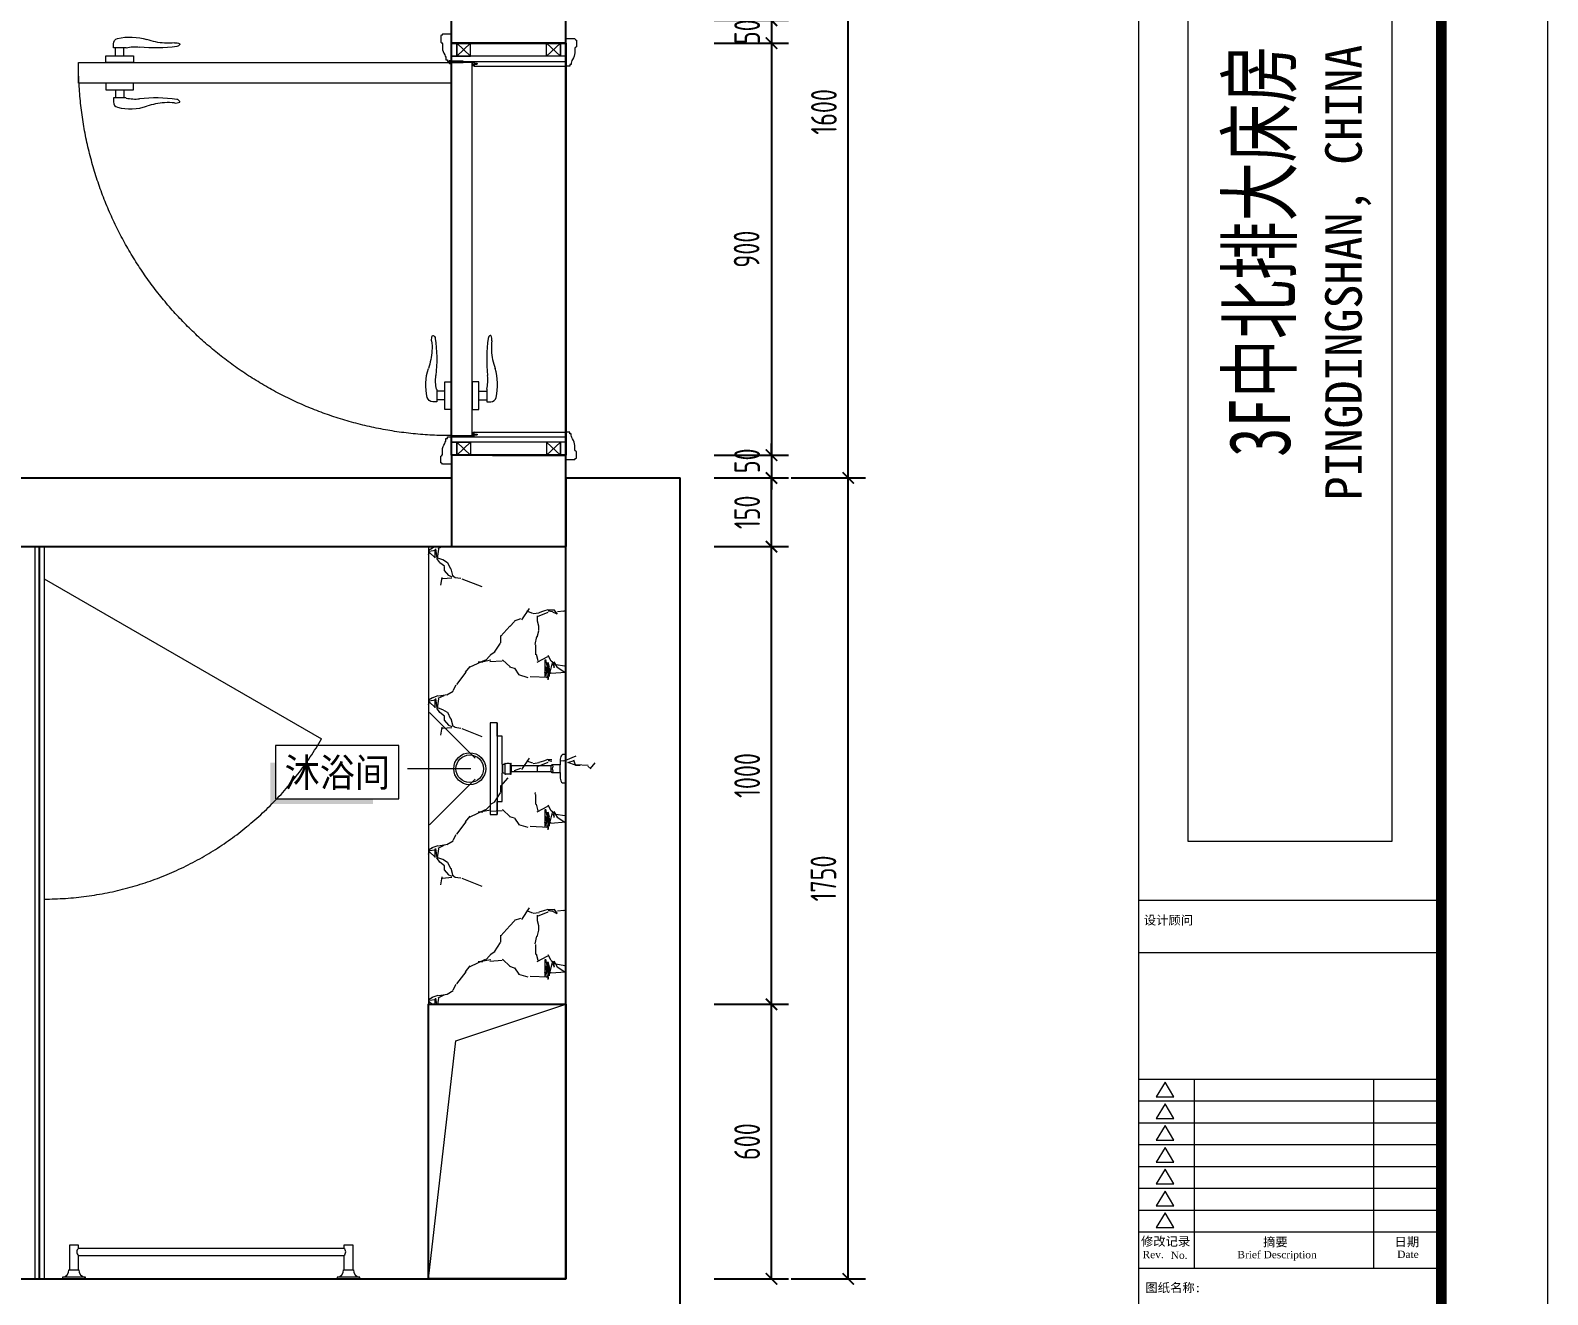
# Model space of a CAD drawing. Header units: millimetres. Extents: x 84706 to 155398, y -6776 to 36429.
# Drawn here: x 91147 to 94463, y 3732 to 6495 of the extents above; entities that cross this region are included whole.
import ezdxf
from ezdxf.enums import TextEntityAlignment as Align

# ---------------------------------------------------------------- set-up
doc = ezdxf.new("R2010")
doc.units = ezdxf.units.MM
for name, pattern in [('ACAD_ISO03W100', [30, 12, -18]), ('DASH', [8.89, 6.35, -2.54]), ('DOTE', [61.468, 50.8, -5.08, 0.508, -5.08]), ('HIDDEN', [9.525, 6.35, -3.175])]:
    doc.linetypes.add(name, pattern=pattern)
doc.layers.get('Defpoints').update_dxf_attribs({"color": 250})
for name, color, linetype, lineweight in [('Drawing【图框、表格】', 150, 'Continuous', 0), ('FC-Doorsill【门槛线】', 8, 'Continuous', 0), ('FC-Hatch【平面填充】', 250, 'Continuous', 0), ('FF-Door【门】', 51, 'Continuous', 0), ('FF-FIXT【洁具】', 31, 'Continuous', 0), ('FF-MT【门套】', 20, 'Continuous', 0), ('FF-Text【平面文字】', 2, 'Continuous', 0), ('Fine【细线】', 250, 'Continuous', 0), ('RC-dimensions', 44, 'Continuous', 0)]:
    doc.layers.add(name, color=color, linetype=linetype, lineweight=lineweight)
doc.layers.add('WALL_NEW【新建墙体】', color=4, linetype='Continuous')
doc.layers.add('WALL【墙体】', color=7, linetype='Continuous')
doc.styles.add('zz', font='times.ttf')
doc.styles.add('宋体', font='', dxfattribs={"width": 0.8})
doc.styles.add('尺寸标注', font='ARCHS.SHX', dxfattribs={"width": 0.8})
doc.styles.add('文字', font='')
doc.styles.add('黑体', font='simhei.ttf', dxfattribs={"width": 0.7})
doc.styles.get('宋体').set_extended_font_data('SimSun')
doc.styles.get('文字').set_extended_font_data('SimSun')
doc.dimstyles.new('海龙1：25', dxfattribs={"dimscale": 25, "dimtxt": 2.25, "dimasz": 1, "dimexe": 1.5, "dimexo": 1, "dimgap": 1, "dimtad": 1, "dimdec": 0, "dimrnd": 5, "dimdsep": 46, "dimtxsty": '尺寸标注', "dimblk": 'ARCHTICK', "dimblk1": 'ARCHTICK', "dimblk2": 'ARCHTICK', "dimcen": 1, "dimclrd": 44, "dimclre": 44, "dimclrt": 2, "dimadec": 0, "dimazin": 0, "dimtfac": 1, "dimtdec": 0, "dimtix": 1, "dimtmove": 2, "dimatfit": 3, "dimldrblk": 'hl_arrow2', "dimfxl": 0, "dimarcsym": 0})

# ---------------------------------------------------------------- blocks, each defined once
blk = doc.blocks.new('_ArchTick')
at = {"color": 2, "linetype": 'ByBlock', "const_width": 0.15}
blk.add_lwpolyline([(-0.5, -0.5), (0.5, 0.5)], dxfattribs=at)
blk = doc.blocks.new('*D113')
at = {"layer": 'Defpoints', "color": 0, "transparency": 16777216}
for p in [(92466.9, 4366.7), (92766.9, 4366.7), (92466.9, 3766.7)]:
    blk.add_point(p, dxfattribs=at)
at = {"layer": 'RC-dimensions', "color": 44, "lineweight": -2, "transparency": 16777216}
for p, q in [((92641.9, 4366.7), (92804.4, 4366.7)), ((92766.9, 3766.7), (92766.9, 4366.7)), ((92641.9, 3766.7), (92804.4, 3766.7))]:
    blk.add_line(p, q, dxfattribs=at)
at = {"layer": 'RC-dimensions', "color": 44, "lineweight": -2, "transparency": 16777216, "xscale": 25, "yscale": 25, "zscale": 25}
for p, rotation in [((92766.9, 4366.7), 90), ((92766.9, 3766.7), 270)]:
    blk.add_blockref('_ArchTick', p, dxfattribs=dict(at, rotation=rotation))
at = {"layer": 'RC-dimensions', "color": 2, "transparency": 16777216, "insert": (92713.7, 4066.7), "char_height": 56.25, "attachment_point": 5, "rotation": 90, "style": '尺寸标注'}
blk.add_mtext('600', dxfattribs=at)
blk = doc.blocks.new('hl_arrow2')
at = {"color": 2}
blk.add_line((-0.22, 0), (-1, 0), dxfattribs=at)
blk.add_lwpolyline([(-0.22, 0), (-0.86, -0.69), (-0.65, -0.86), (0, 0), (-0.65, 0.86), (-0.86, 0.69)], close=True, dxfattribs=at)
for points in [[(-0.86, 0.69), (-0.65, 0.86), (-0.22, 0), (0, 0)], [(-0.86, -0.69), (-0.65, -0.86), (-0.22, 0), (0, 0)]]:
    blk.add_solid(points, dxfattribs=at)
blk = doc.blocks.new('*D114')
at = {"layer": 'Defpoints', "color": 0, "transparency": 16777216}
for p in [(92634.6, 5516.7), (92934.6, 5516.7), (92634.6, 3766.7)]:
    blk.add_point(p, dxfattribs=at)
at = {"layer": 'RC-dimensions', "color": 44, "lineweight": -2, "transparency": 16777216}
for p, q in [((92809.6, 5516.7), (92972.1, 5516.7)), ((92934.6, 3766.7), (92934.6, 5516.7)), ((92809.6, 3766.7), (92972.1, 3766.7))]:
    blk.add_line(p, q, dxfattribs=at)
at = {"layer": 'RC-dimensions', "color": 44, "lineweight": -2, "transparency": 16777216, "xscale": 25, "yscale": 25, "zscale": 25}
for p, rotation in [((92934.6, 5516.7), 90), ((92934.6, 3766.7), 270)]:
    blk.add_blockref('_ArchTick', p, dxfattribs=dict(at, rotation=rotation))
at = {"layer": 'RC-dimensions', "color": 2, "transparency": 16777216, "insert": (92880.3, 4641.7), "char_height": 56.25, "attachment_point": 5, "rotation": 90, "style": '尺寸标注'}
blk.add_mtext('1750', dxfattribs=at)
blk = doc.blocks.new('花洒平面')
at = {"color": 8}
for p, q in [((0, 207.8), (0, 345.7)), ((-23.2, 198.2), (-122.7, 297.6)), ((23.2, 198.2), (122.7, 297.6)), ((100, 150), (-100, 150)), ((10, 139.4), (-10, 139.4)), ((9.5, 133.4), (-9.5, 133.4)), ((7.6, 138.4), (-7.5, 138.4)), ((11, 121.4), (-11, 121.4)), ((6, 119.4), (-6, 119.4)), ((-8.5, 12), (8.5, 12)), ((-6.5, 32), (6.5, 32))]:
    blk.add_line(p, q, dxfattribs=at)
blk.add_lwpolyline([(11, 131.4, 0.992115), (11, 133.4), (9.5, 133.4, 0.130917), (7.6, 138.4), (9.5, 138.4, 0.413995), (10, 139.4), (71.3, 139.4), (71.3, 150), (100, 150), (100, 165), (-100, 165), (-100, 150), (-71.3, 150), (-71.3, 139.4), (-10, 139.4, 0.413995), (-9.5, 138.4), (-7.5, 138.4, 0.130917), (-9.5, 133.4), (-11, 133.4, 0.992115), (-11, 131.4, 0.003958), (-11, 131.4, 0.080962), (-11, 121.4, 1), (-11, 119.4), (-6, 119.4), (-6, 32), (-6.5, 32, 0.414214), (-8.5, 30), (-8.5, 12), (-21, 12, 0.261972), (-31, 7), (-31, 0), (31, 0), (31, 7, 0.261972), (21, 12), (8.5, 12), (8.5, 30, 0.414214), (6.5, 32), (6, 32), (6, 119.4), (11, 119.4, 1), (11, 121.4, 0.080962), (11, 131.4)], format="xyb")
blk.add_lwpolyline([(8.5, 30, -0.375464), (2.6, 29, 0.238002), (-2.6, 29, -0.375464), (-8.5, 30)], format="xyb", dxfattribs=at)
for radius in [35, 30]:
    blk.add_circle((0, 210), radius, dxfattribs=at)
blk = doc.blocks.new('DOORBLK101')
blk.add_line((-0.5, 0), (0, 0.866))
at = {"color": 8, "linetype": 'HIDDEN', "ltscale": 10}
blk.add_arc((-0.5, 0), 1, 0, 60, dxfattribs=at)
blk = doc.blocks.new('*D119')
at = {"layer": 'Defpoints', "color": 0, "transparency": 16777216}
for p in [(92466.9, 5516.7), (92766.9, 5516.7), (92466.9, 5366.7)]:
    blk.add_point(p, dxfattribs=at)
at = {"layer": 'RC-dimensions', "color": 44, "lineweight": -2, "transparency": 16777216}
for p, q in [((92641.9, 5516.7), (92804.4, 5516.7)), ((92766.9, 5366.7), (92766.9, 5516.7)), ((92641.9, 5366.7), (92804.4, 5366.7))]:
    blk.add_line(p, q, dxfattribs=at)
at = {"layer": 'RC-dimensions', "color": 44, "lineweight": -2, "transparency": 16777216, "xscale": 25, "yscale": 25, "zscale": 25}
for p, rotation in [((92766.9, 5516.7), 90), ((92766.9, 5366.7), 270)]:
    blk.add_blockref('_ArchTick', p, dxfattribs=dict(at, rotation=rotation))
at = {"layer": 'RC-dimensions', "color": 2, "transparency": 16777216, "insert": (92713.7, 5441.7), "char_height": 56.25, "attachment_point": 5, "rotation": 90, "style": '尺寸标注'}
blk.add_mtext('150', dxfattribs=at)
blk = doc.blocks.new('*D120')
at = {"layer": 'Defpoints', "color": 0, "transparency": 16777216}
for p in [(92466.9, 5366.7), (92766.9, 5366.7), (92466.9, 4366.7)]:
    blk.add_point(p, dxfattribs=at)
at = {"layer": 'RC-dimensions', "color": 44, "lineweight": -2, "transparency": 16777216}
for p, q in [((92641.9, 5366.7), (92804.4, 5366.7)), ((92766.9, 4366.7), (92766.9, 5366.7)), ((92641.9, 4366.7), (92804.4, 4366.7))]:
    blk.add_line(p, q, dxfattribs=at)
at = {"layer": 'RC-dimensions', "color": 44, "lineweight": -2, "transparency": 16777216, "xscale": 25, "yscale": 25, "zscale": 25}
for p, rotation in [((92766.9, 5366.7), 90), ((92766.9, 4366.7), 270)]:
    blk.add_blockref('_ArchTick', p, dxfattribs=dict(at, rotation=rotation))
at = {"layer": 'RC-dimensions', "color": 2, "transparency": 16777216, "insert": (92713.7, 4866.7), "char_height": 56.25, "attachment_point": 5, "rotation": 90, "style": '尺寸标注'}
blk.add_mtext('1000', dxfattribs=at)
blk = doc.blocks.new('*U19')
at = {"color": 150}
blk.add_lwpolyline([(-5.38, -2.34), (5.38, -2.34), (5.38, 2.33), (-5.38, 2.33), (-5.38, -2.34)], dxfattribs=at)
at = {"color": 150, "ltscale": 4}
for points in [[(-5.38, 0.83), (-5.83, 0.83), (-5.38, -2.34), (-5.83, -2.79)], [(3.13, -2.34), (3.13, -2.79), (-5.38, -2.34), (-5.83, -2.79)]]:
    blk.add_solid(points, dxfattribs=at)
at = {"color": 2, "ltscale": 4, "style": '文字', "width": 0.9, "flags": 8}
blk.add_attdef('功能区文字', text='', height=2.5, dxfattribs=at).set_placement((0.01, -0.03), align=Align.MIDDLE_CENTER)
blk = doc.blocks.new('*D122')
at = {"layer": 'Defpoints', "color": 0, "transparency": 16777216}
for p in [(92466.9, 6466.7), (92466.9, 5566.7), (92766.9, 5566.7)]:
    blk.add_point(p, dxfattribs=at)
at = {"layer": 'RC-dimensions', "color": 44, "lineweight": -2, "transparency": 16777216}
for p, q in [((92641.9, 6466.7), (92804.4, 6466.7)), ((92766.9, 6466.7), (92766.9, 5566.7)), ((92641.9, 5566.7), (92804.4, 5566.7))]:
    blk.add_line(p, q, dxfattribs=at)
at = {"layer": 'RC-dimensions', "color": 44, "lineweight": -2, "transparency": 16777216, "xscale": 25, "yscale": 25, "zscale": 25}
for p, rotation in [((92766.9, 6466.7), 90), ((92766.9, 5566.7), 270)]:
    blk.add_blockref('_ArchTick', p, dxfattribs=dict(at, rotation=rotation))
at = {"layer": 'RC-dimensions', "color": 2, "transparency": 16777216, "insert": (92712.6, 6016.7), "char_height": 56.25, "attachment_point": 5, "rotation": 90, "style": '尺寸标注'}
blk.add_mtext('900', dxfattribs=at)
blk = doc.blocks.new('*D123')
at = {"layer": 'Defpoints', "color": 0, "transparency": 16777216}
for p in [(92466.9, 5566.7), (92466.9, 5516.7), (92766.9, 5516.7)]:
    blk.add_point(p, dxfattribs=at)
at = {"layer": 'RC-dimensions', "color": 44, "lineweight": -2, "transparency": 16777216}
for p, q in [((92766.9, 5566.7), (92766.9, 5591.7)), ((92641.9, 5566.7), (92804.4, 5566.7)), ((92766.9, 5566.7), (92766.9, 5516.7)), ((92641.9, 5516.7), (92804.4, 5516.7)), ((92766.9, 5516.7), (92766.9, 5491.7))]:
    blk.add_line(p, q, dxfattribs=at)
at = {"layer": 'RC-dimensions', "color": 44, "lineweight": -2, "transparency": 16777216, "xscale": 25, "yscale": 25, "zscale": 25}
for p, rotation in [((92766.9, 5566.7), 270), ((92766.9, 5516.7), 90)]:
    blk.add_blockref('_ArchTick', p, dxfattribs=dict(at, rotation=rotation))
at = {"layer": 'RC-dimensions', "color": 2, "transparency": 16777216, "insert": (92713.7, 5554.2), "char_height": 56.25, "attachment_point": 5, "rotation": 90, "style": '尺寸标注'}
blk.add_mtext('50', dxfattribs=at)
blk = doc.blocks.new('*D124')
at = {"layer": 'Defpoints', "color": 0, "transparency": 16777216}
for p in [(92466.9, 6516.7), (92466.9, 6466.7), (92766.9, 6466.7)]:
    blk.add_point(p, dxfattribs=at)
at = {"layer": 'RC-dimensions', "color": 44, "lineweight": -2, "transparency": 16777216}
for p, q in [((92766.9, 6516.7), (92766.9, 6541.7)), ((92641.9, 6516.7), (92804.4, 6516.7)), ((92766.9, 6516.7), (92766.9, 6466.7)), ((92641.9, 6466.7), (92804.4, 6466.7)), ((92766.9, 6466.7), (92766.9, 6441.7))]:
    blk.add_line(p, q, dxfattribs=at)
at = {"layer": 'RC-dimensions', "color": 44, "lineweight": -2, "transparency": 16777216, "xscale": 25, "yscale": 25, "zscale": 25}
for p, rotation in [((92766.9, 6516.7), 270), ((92766.9, 6466.7), 90)]:
    blk.add_blockref('_ArchTick', p, dxfattribs=dict(at, rotation=rotation))
at = {"layer": 'RC-dimensions', "color": 2, "transparency": 16777216, "insert": (92713.7, 6491.7), "char_height": 56.25, "attachment_point": 5, "rotation": 90, "style": '尺寸标注'}
blk.add_mtext('50', dxfattribs=at)
blk = doc.blocks.new('海龙工具_毛巾架平面')
at = {"linetype": 'ByBlock', "lineweight": 0}
for p, q in [((-323.6, 0.4), (-323.6, 4.4)), ((-275.6, 0.4), (-275.6, 4.4)), ((276.4, 0.4), (276.4, 4.4)), ((324.4, 0.4), (324.4, 4.4))]:
    blk.add_line(p, q, dxfattribs=at)
for points in [[(-289.6, 66.9), (-289.6, 74.4), (-309.6, 74.4), (-309.6, 20.4)], [(290.4, 66.9), (-289.6, 66.9)], [(310.4, 20.2), (310.4, 74.4), (290.4, 74.4), (290.4, 66.9)], [(-289.6, 20.2), (-289.6, 51.9)], [(-289.6, 51.9), (290.4, 51.9)], [(290.4, 51.9), (290.4, 20.4)]]:
    blk.add_lwpolyline(points)
for points in [[(-324.6, 4.4, 0.406293), (-310.6, 20.4), (-288.6, 20.4, 0.411692), (-274.6, 4.4)], [(275.4, 4.4, 0.406293), (289.4, 20.4), (311.4, 20.4, 0.411692), (325.4, 4.4)]]:
    blk.add_lwpolyline(points, format="xyb", dxfattribs=at)
for points in [[(-274.6, 0.4), (-274.6, 4.4), (-324.6, 4.4), (-324.6, 0.4)], [(325.4, 0.4), (325.4, 4.4), (275.4, 4.4), (275.4, 0.4)]]:
    blk.add_lwpolyline(points, close=True, dxfattribs=at)
at = {"color": 250}
for centre, start, end in [((-284.3, 59.4), 125.0015, 234.9985), ((285.2, 59.4), 305.0015, 54.9985)]:
    blk.add_arc(centre, 9.16, start, end, dxfattribs=at)
blk = doc.blocks.new('卫_毛巾架')
blk.add_blockref('海龙工具_毛巾架平面', (0, -0.4))
blk = doc.blocks.new('*D127')
at = {"layer": 'Defpoints', "color": 0, "transparency": 16777216}
for p in [(92634.6, 7116.7), (92934.6, 7116.7), (92634.6, 5516.7)]:
    blk.add_point(p, dxfattribs=at)
at = {"layer": 'RC-dimensions', "color": 44, "lineweight": -2, "transparency": 16777216}
for p, q in [((92809.6, 7116.7), (92972.1, 7116.7)), ((92934.6, 5516.7), (92934.6, 7116.7)), ((92809.6, 5516.7), (92972.1, 5516.7))]:
    blk.add_line(p, q, dxfattribs=at)
at = {"layer": 'RC-dimensions', "color": 44, "lineweight": -2, "transparency": 16777216, "xscale": 25, "yscale": 25, "zscale": 25}
for p, rotation in [((92934.6, 7116.7), 90), ((92934.6, 5516.7), 270)]:
    blk.add_blockref('_ArchTick', p, dxfattribs=dict(at, rotation=rotation))
at = {"layer": 'RC-dimensions', "color": 2, "transparency": 16777216, "insert": (92881.5, 6316.7), "char_height": 56.25, "attachment_point": 5, "rotation": 90, "style": '尺寸标注'}
blk.add_mtext('1600', dxfattribs=at)
blk = doc.blocks.new('门套线03')
at = {"ltscale": 100}
blk.add_lwpolyline([(60, 0), (60, 19.7, -0.339185), (56.6, 23.1), (42, 23.1, -0.360475), (38.5, 19.7), (29.2, 19.7, 0.137802), (14.5, 14.7, -0.16589), (3.4, 11.9), (3.4, 8.7), (0, 8.7), (0, 0)], format="xyb", close=True, dxfattribs=at)
blk = doc.blocks.new('HL_Door_Hinge')
at = {"color": 0, "linetype": 'DOTE', "ltscale": 0.04}
for p, q in [((-4, 3), (4, 3)), ((0, -1), (0, 7))]:
    blk.add_line(p, q, dxfattribs=at)
at = {"color": 0, "linetype": 'DASH', "ltscale": 5}
for p, q in [((-2, -26), (-2, 0.8)), ((-0.5, -26), (-0.5, 0)), ((0.5, -26), (0.5, 0)), ((2, -26), (2, 0.8)), ((-0.5, -26), (-2, -26)), ((0.5, -26), (2, -26))]:
    blk.add_line(p, q, dxfattribs=at)
for radius in [3, 2]:
    blk.add_circle((0, 3), radius, dxfattribs=at)
blk = doc.blocks.new('HL_Door_Seal')
at = {"color": 0}
for p, q in [((5, 0), (-5, 0)), ((-1, 6), (-0.5, 6.5)), ((-1, 6), (-0.5, 6)), ((-1, 5.5), (-0.5, 6)), ((-1, 5.5), (-0.5, 5.5)), ((-1, 5), (-0.5, 5.5)), ((-1, 4.5), (-0.5, 5)), ((-1, 5), (-0.5, 5)), ((-1, 4.5), (-0.5, 4.5)), ((-1, 4), (-0.5, 4.5)), ((-1, 4), (-0.5, 4)), ((-1, 3.5), (-0.5, 4)), ((-1, 3.5), (-0.5, 3.5)), ((-1, 3), (-0.5, 3.5)), ((-1, 3), (-0.5, 3)), ((-1, 2.5), (-0.5, 3)), ((-1, 2.5), (-0.5, 2.5)), ((-1, 2), (-0.5, 2.5)), ((-1, 2), (-0.5, 2)), ((-1, 1.5), (-0.5, 2)), ((-1, 1.5), (-0.5, 1.5)), ((-1, 1), (-0.5, 1.5)), ((-1, 1), (-0.5, 1)), ((-1, 0.5), (-0.5, 1)), ((-1, 0.5), (-0.5, 0.5)), ((-1, 0), (-0.5, 0.5)), ((-0.5, 6.5), (0.5, 6.5)), ((1, 6), (0.5, 6.5)), ((1, 6), (0.5, 6)), ((1, 5.5), (0.5, 6)), ((1, 5.5), (0.5, 5.5)), ((1, 5), (0.5, 5.5)), ((1, 5), (0.5, 5)), ((1, 4.5), (0.5, 5)), ((1, 4.5), (0.5, 4.5)), ((1, 4), (0.5, 4.5)), ((1, 4), (0.5, 4)), ((1, 3.5), (0.5, 4)), ((1, 3.5), (0.5, 3.5)), ((1, 3), (0.5, 3.5)), ((1, 3), (0.5, 3)), ((1, 2.5), (0.5, 3)), ((1, 2.5), (0.5, 2.5)), ((1, 2), (0.5, 2.5)), ((1, 2), (0.5, 2)), ((1, 1.5), (0.5, 2)), ((1, 1.5), (0.5, 1.5)), ((1, 1), (0.5, 1.5)), ((1, 1), (0.5, 1)), ((1, 0.5), (0.5, 1)), ((1, 0.5), (0.5, 0.5)), ((1, 0), (0.5, 0.5))]:
    blk.add_line(p, q, dxfattribs=at)
blk.add_lwpolyline([(-3.9, -1, 0.774597), (3.9, -1)], format="xyb", close=True, dxfattribs=at)
blk.add_arc((0, 0), 5, 180, 0.0005, dxfattribs=at)
blk = doc.blocks.new('门把手02')
at = {"color": 250}
for p, q in [((-13.5, 32.2), (-13.5, 40.9)), ((-30.4, 14.6), (-15.2, 14.6)), ((-30.4, 0), (-30.4, 14.6)), ((30.4, 0), (-30.4, 0)), ((-15.2, 14.6), (19.6, 14.6)), ((-15.2, 14.6), (19.6, 14.6)), ((12.9, 32.2), (-13.5, 32.2)), ((-9.4, 14.6), (-9.4, 32.2)), ((9.4, 14.6), (9.4, 32.2)), ((19.6, 14.6), (30.4, 14.6)), ((30.4, 14.6), (30.4, 0))]:
    blk.add_line(p, q, dxfattribs=at)
at = {"color": 250, "extrusion": (0, 0, -1)}
for centre, major_axis, start_param, end_param in [((-1.3, 40.9), (-8.59, 8.59), 5.497787, 6.813202), ((23.4, -64.1), (-0.1, 120), -0.233047, 0.306451), ((33.8, -51.4), (0, 86), -0.231441, 0.114669), ((79.3, 368.4), (-0.1, 336.3), 3.005111, 3.247916), ((107.8, 189.2), (1.8, 147), 3.194781, 3.464277), ((105.2, 172), (-91.7, 91.7), 3.813778, 3.981187), ((122.5, 24), (-13.7, 13.7), 0.647464, 1.248663), ((124, 43.6), (5.92, 5.92), 1.238085, 2.228964), ((130.6, 40.4), (-0.729, 0.729), 1.325662, 2.819982), ((12.9, 37.2), (3.58, 3.58), 2.124304, 2.356194)]:
    blk.add_ellipse(centre, major_axis=major_axis, ratio=1, start_param=start_param, end_param=end_param, dxfattribs=at)
blk = doc.blocks.new('hld_1_820_250_门把手02_门套线03_45_0_0_3_40_0_1_1')
at = {"layer": 'FC-Doorsill【门槛线】'}
for p, q in [((-0.5, 0.1389), (0.5, 0.1389)), ((-0.5, -0.1389), (0.5, -0.1389))]:
    blk.add_line(p, q, dxfattribs=at)
at = {"layer": 'FF-Door【门】'}
blk.add_lwpolyline([(-0.4528, 0.1389), (-0.4028, 0.1389), (-0.4028, 1.0444), (-0.4528, 1.0444)], close=True, dxfattribs=at)
at = {"layer": 'FF-Door【门】', "color": 250, "linetype": 'ACAD_ISO03W100', "ltscale": 2.083333}
blk.add_lwpolyline([(-0.4528, 0.1389), (0.4528, 0.1389), (0.4528, 0.0889), (-0.4528, 0.0889)], close=True, dxfattribs=at)
at = {"layer": 'FF-Door【门】', "color": 8, "linetype": 'HIDDEN', "ltscale": 15}
blk.add_arc((-0.4528, 0.1389), 0.9056, 0, 90, dxfattribs=at)
at = {"layer": 'FF-MT【门套】', "color": 250}
for p, q in [((-0.4689, 0.1256), (-0.5, 0.0922)), ((-0.4689, 0.0922), (-0.5, 0.1256)), ((0.4689, 0.1256), (0.5, 0.0922)), ((0.4689, 0.0922), (0.5, 0.1256)), ((-0.5, -0.0922), (-0.4689, -0.1256)), ((-0.5, -0.1256), (-0.4689, -0.0922)), ((0.5, -0.0922), (0.4689, -0.1256)), ((0.5, -0.1256), (0.4689, -0.0922))]:
    blk.add_line(p, q, dxfattribs=at)
for points in [[(-0.5, 0.1389), (-0.4689, 0.1389), (-0.4689, 0.1256), (-0.5, 0.1256)], [(-0.4689, 0.1256), (-0.4689, 0.0922), (-0.5, 0.0922), (-0.5, 0.1256)], [(-0.4689, 0.1389), (-0.4556, 0.1389), (-0.4556, -0.1389), (-0.4689, -0.1389)], [(0.4689, 0.1389), (0.4556, 0.1389), (0.4556, -0.1389), (0.4689, -0.1389)], [(0.5, 0.1389), (0.4689, 0.1389), (0.4689, 0.1256), (0.5, 0.1256)], [(0.4689, 0.1256), (0.4689, 0.0922), (0.5, 0.0922), (0.5, 0.1256)], [(-0.5, -0.0922), (-0.5, -0.1256), (-0.4689, -0.1256), (-0.4689, -0.0922)], [(0.5, -0.0922), (0.5, -0.1256), (0.4689, -0.1256), (0.4689, -0.0922)], [(-0.5, -0.1389), (-0.4689, -0.1389), (-0.4689, -0.1256), (-0.5, -0.1256)], [(0.5, -0.1389), (0.4689, -0.1389), (0.4689, -0.1256), (0.5, -0.1256)]]:
    blk.add_lwpolyline(points, close=True, dxfattribs=at)
at = {"layer": 'FF-MT【门套】'}
for points in [[(-0.5, 0.1389), (-0.4556, 0.1389), (-0.4556, 0.0833), (-0.4444, 0.0833), (-0.4444, -0.1389), (-0.5, -0.1389)], [(0.5, 0.1389), (0.4556, 0.1389), (0.4556, 0.0833), (0.4444, 0.0833), (0.4444, -0.1389), (0.5, -0.1389)]]:
    blk.add_lwpolyline(points, close=True, dxfattribs=at)
at = {"layer": 'FF-Door【门】', "color": 250, "yscale": 0.001111111111111, "zscale": 0.001111111111111}
for name, p, xscale, rotation in [('门把手02', (-0.4528, 0.9444), -0.001111111111111, 90.00000000000593), ('门把手02', (-0.4028, 0.9444), 0.001111111111111, 270.0000000000178), ('HL_Door_Seal', (-0.45, 0.0833), 0.001111111111111, 180.0000000000119), ('HL_Door_Seal', (0.45, 0.0833), -0.001111111111111, 180)]:
    blk.add_blockref(name, p, dxfattribs=dict(at, xscale=xscale, rotation=rotation))
at = {"layer": 'FF-Door【门】', "color": 250, "zscale": 0.001111111111111}
for name, p, xscale, yscale in [('门把手02', (0.3556, 0.1389), -0.001111111111111, 0.001111111111111), ('HL_Door_Hinge', (-0.4542, 0.1389), 0.001111111111111, 0.001111111111111), ('门把手02', (0.3556, 0.0889), -0.001111111111111, -0.001111111111111)]:
    blk.add_blockref(name, p, dxfattribs=dict(at, xscale=xscale, yscale=yscale))
at = {"layer": 'FF-MT【门套】', "zscale": 0.001111111111111}
for p, xscale, yscale in [((-0.4556, 0.1389), -0.001111111111111, 0.001111111111111), ((0.4556, 0.1389), 0.001111111111111, 0.001111111111111), ((-0.4444, -0.1389), -0.001111111111111, -0.001111111111111), ((0.4444, -0.1389), 0.001111111111111, -0.001111111111111)]:
    blk.add_blockref('门套线03', p, dxfattribs=dict(at, xscale=xscale, yscale=yscale))
blk = doc.blocks.new('海龍_09052443')
for p, q in [((8576.7, -14350), (8576.7, -500)), ((10000, -500), (10000, -14350)), ((8810, -9002.6), (8810, -3491.7)), ((9766.7, -3491.7), (9766.7, -9002.6)), ((9766.7, -9002.6), (8810, -9002.6)), ((8576.7, -9278.7), (10000, -9278.7)), ((8576.7, -9525.5), (10000, -9525.5)), ((8576.7, -10120.5), (10000, -10120.5)), ((8837.6, -10120.5), (8837.6, -11009.9)), ((9681.1, -10120.5), (9681.1, -11009.9)), ((8700.7, -10133.8), (8659.4, -10202.8)), ((8659.4, -10202.8), (8742.1, -10202.8)), ((8742.1, -10202.8), (8700.7, -10133.8)), ((8576.7, -10223), (10000, -10223)), ((8700.7, -10236.3), (8659.4, -10305.4)), ((8742.1, -10305.4), (8700.7, -10236.3)), ((8576.7, -10325.6), (10000, -10325.6)), ((8659.4, -10305.4), (8742.1, -10305.4)), ((8700.7, -10338.9), (8659.4, -10408)), ((8742.1, -10408), (8700.7, -10338.9)), ((8659.4, -10408), (8742.1, -10408)), ((8576.7, -10428.2), (10000, -10428.2)), ((8700.7, -10441.5), (8659.4, -10510.6)), ((8742.1, -10510.6), (8700.7, -10441.5)), ((8576.7, -10530.8), (10000, -10530.8)), ((8659.4, -10510.6), (8742.1, -10510.6)), ((8700.7, -10544.1), (8659.4, -10613.2)), ((8742.1, -10613.2), (8700.7, -10544.1)), ((8659.4, -10613.2), (8742.1, -10613.2)), ((8576.7, -10633.3), (10000, -10633.3)), ((8700.7, -10646.6), (8659.4, -10715.7)), ((8742.1, -10715.7), (8700.7, -10646.6)), ((8576.7, -10735.8), (10000, -10735.8)), ((8659.4, -10715.7), (8742.1, -10715.7)), ((8700.7, -10749.1), (8659.4, -10818.2)), ((8742.1, -10818.2), (8700.7, -10749.1)), ((8576.7, -10838.3), (10000, -10838.3)), ((8659.4, -10818.2), (8742.1, -10818.2)), ((8576.7, -11009.9), (10000, -11009.9))]:
    blk.add_line(p, q)
blk.add_lwpolyline([(-10500, -14850), (10500, -14850), (10500, 0), (-10500, 0)], close=True)
at = {"const_width": 50}
blk.add_lwpolyline([(-9250, -14350), (10000, -14350), (10000, -500), (-9250, -500)], close=True, dxfattribs=at)
at = {"style": '黑体', "width": 0.964913}
blk.add_text('PINGDINGSHAN, CHINA', height=171.8, rotation=90, dxfattribs=at).set_placement((9625.6, -6327.7), align=Align.CENTER)
at = {"width": 1.036363}
for s, height, style, p in [('设计顾问', 41.03, '黑体', (8600.5, -9393.7)), ('修改记录', 41.03, '黑体', (8587.2, -10904)), ('摘要', 41.03, '黑体', (9161.3, -10906.9)), ('日期', 41.03, '黑体', (9779.9, -10906.2)), ('Rev.', 34.19, 'zz', (8594.9, -10962.3, -0.1)), ('No.', 34.19, 'zz', (8727.5, -10965.4, -0.1)), ('Brief Description', 34.194, 'zz', (9040.6, -10962.6, -0.1)), ('Date', 34.19, 'zz', (9792.4, -10961.1, -0.1)), ('图纸名称:', 41.03, '黑体', (8608.2, -11122))]:
    blk.add_text(s, height=height, dxfattribs=dict(at, style=style)).set_placement(p)
at = {"style": '黑体', "width": 0.704386, "flags": 8}
blk.add_attdef('项目名称', text='', height=288.4, rotation=90, dxfattribs=at).set_placement((9289.1, -6224.6), align=Align.CENTER)
at = {"color": 2, "style": '宋体', "width": 0.725454, "flags": 8}
blk.add_attdef('图名', text='', height=125.5, dxfattribs=at).set_placement((9276.8, -11489.7), align=Align.MIDDLE)
at = {"style": '黑体', "width": 1.036363, "flags": 8}
for tag, p in [('比例', (9423.1, -13033.5)), ('阶段', (9423.1, -13272.9)), ('日期', (9423.1, -13512.2)), ('1FF-1', (9423.1, -13991)), ('序号', (9423.1, -14230.3))]:
    blk.add_attdef(tag, text='', height=92.3, dxfattribs=at).set_placement(p, align=Align.MIDDLE)

msp = doc.modelspace()

# ---------------------------------------------------------------- hatches: boundary and pattern name
at = {"layer": 'FC-Hatch【平面填充】'}
h = msp.add_hatch(dxfattribs=at)
h.set_pattern_fill('AA大理石深SC800', color=256, scale=700, style=0, pattern_type=2)
h.set_pattern_definition([(177.769103, (2661974.88, -1697509.356), (-700.00002183, -2.69e-05), [40.03034, -8366.3405]), (28.1136392, (2661954.88, -1697471.958), (700.0000028, 327.23196765), [26.45461, -5529.00824]), (76.6298055, (2661954.88, -1697418.98), (-1.05e-05, 327.2319275), [14.41496, -3012.71901]), (106.992819, (2661958.21, -1697395.6), (6.7e-06, 327.2319222), [11.40566, -2383.78875]), (21.8355897, (2661954.88, -1697372.23), (699.99999517, 327.2319006), [25.13679, -5253.58526]), (17.3096175, (2661958.21, -1697366), (700.0000145, 327.231969), [10.47438, -2189.14444]), (162.690382, (2661934.88, -1697507.8), (-700.0000325, 327.231908), [20.94876, -2178.67006]), (125.490837, (2661914.88, -1697501.56), (-4.3e-05, 327.231901), [17.22434, -1188.48149]), (162.690382, (2661904.88, -1697487.54), (-700.0000325, 327.231908), [10.47438, -2189.14444]), (136.925518, (2661894.88, -1697484.42), (-2e-05, 327.23191), [22.8165, -935.47517]), (3.3442344, (2661851.546, -1697470.4), (700.000013, 4.667e-05), [26.71214, -5582.84048]), (10.5914065, (2661834.88, -1697473.516), (1400.000031, 327.2319727), [16.95554, -3543.70772]), (0, (2661824.88, -1697473.5), (700, 327.23194), [10, -689.99994]), (103.370194, (2661954.88, -1697471.96), (-5.48e-05, 327.2319113), [14.41489, -3012.71901]), (90, (2661951.55, -1697457.9), (700, -4e-14), [10.90773, -316.32419]), (90, (2661951.55, -1697447), (700, -4e-14), [10.90773, -316.32419]), (78.995121, (2661951.545, -1697436.12), (-2.72e-05, 327.2319559), [17.46185, -3649.52189]), (90, (2661954.9, -1697384.7), (700, -4e-14), [12.46598, -314.76592]), (6.6658365, (2661944.88, -1697367.555), (699.9999705, 1.27e-05), [13.42411, -2805.63262]), (160.679045, (2661944.88, -1697367.555), (-699.9999937, 327.231933), [14.12908, -2952.97835]), (47.485996, (2661661.546, -1697573.244), (700.0000005, 654.4639248), [14.79793, -3092.76646]), (6.1571803, (2661671.545, -1697562.336), (2800.00001973, 327.23192843), [43.58473, -9109.2134]), (31.9352432, (2661714.88, -1697557.66), (699.9999716, 327.2319319), [11.78345, -2462.74511]), (19.3209546, (2661724.88, -1697551.43), (699.999996, 327.2319281), [14.12908, -2952.97835]), (8.8568723, (2661738.21, -1697546.75), (699.9999635, 5.46e-05), [20.24134, -2105.10111]), (30.29957, (2661758.21, -1697543.64), (700.0000166, 327.2319738), [15.44284, -3227.55244]), (61.8626245, (2661771.55, -1697535.85), (-3.7e-05, 327.231936), [14.13664, -1470.21231]), (52.9473395, (2661778.212, -1697523.38), (700.00000455, 981.6958246), [33.192334, -6937.19747]), (51.263996, (2661798.21, -1697496.89), (699.999997, 981.6958529), [15.98128, -3340.08304]), (25.054876, (2661808.2, -1697484.42), (700, -3e-06), [36.79571, -735.91427]), (47.485996, (2661841.545, -1697468.84), (700.0000005, 654.4639248), [14.79793, -3092.76646]), (31.9352432, (2661851.55, -1697457.93), (699.9999716, 327.2319319), [11.78345, -2462.74511]), (56.6470201, (2661861.546, -1697451.7), (700.0000012, 981.6958188), [24.25143, -5068.55181]), (90, (2661874.9, -1697431.44), (700, -4e-14), [15.582476, -311.64945]), (47.485996, (2661874.88, -1697415.86), (700.0000005, 654.4639248), [29.59586, -3077.96853]), (47.485996, (2661894.88, -1697394.045), (700.0000005, 654.4639248), [14.79793, -3092.76646]), (19.3209546, (2661904.88, -1697383.14), (699.999996, 327.2319281), [14.12908, -2952.97835]), (56.2378233, (2661918.212, -1697378.463), (699.99996254, 981.69585345), [29.98968, -6267.84088]), (25.054876, (2661738.2, -1697553), (700, -3e-06), [14.71827, -757.99171]), (80.6556929, (2661734.88, -1697573.244), (2.62e-05, 327.2319152), [20.52967, -4290.69354]), (160.679045, (2661748.21, -1697577.92), (-699.9999937, 327.231933), [14.12908, -2952.97835]), (148.064756, (2661758.21, -1697584.15), (-699.999967, 327.2319416), [11.78345, -2462.74511]), (115.424913, (2661764.88, -1697598.176), (-700.000029, 1636.1597197), [15.52817, -3245.38277]), (103.370194, (2661768.21, -1697612.2), (-5.48e-05, 327.2319113), [14.41489, -3012.71901]), (144.961427, (2661774.88, -1697616.87), (-700.0000265, 654.4638884), [8.14233, -1701.74844]), (173.334163, (2661788.21, -1697618.43), (-699.9999705, 1.88e-05), [13.42411, -2805.63262]), (158.418473, (2661831.545, -1697635.574), (-4199.99999472, 1636.15974199), [46.60026, -9739.4493]), (78.995121, (2661744.88, -1697634.016), (-2.72e-05, 327.2319559), [17.46185, -3649.52189]), (4.4550498, (2661748.21, -1697616.875), (700.0000104, 4.37e-05), [20.0606, -4192.66778]), (154.945124, (2661768.2, -1697615.32), (-700, -9e-07), [7.35917, -765.35081]), (132.514004, (2661761.545, -1697612.2), (-699.9999993, 654.463926), [14.79793, -3092.76646]), (90, (2661751.55, -1697601.3), (700, -4e-14), [9.34949, -317.88246]), (142.076999, (2661751.545, -1697591.94), (-700.0000235, 654.463844), [12.67686, -2649.46857]), (125.490837, (2661741.55, -1697584.15), (-4.3e-05, 327.231901), [11.48294, -1194.22296]), (99.344307, (2661734.88, -1697574.8), (-2.57e-05, 327.2319152), [20.5296, -4290.69354]), (90, (2661731.55, -1697573.24), (700, -4e-14), [18.69897, -308.53291]), (136.925518, (2661731.55, -1697573.24), (-2e-05, 327.23191), [18.2532, -940.03847]), (70.3775316, (2661714.88, -1697570.13), (1.97e-05, 327.231914), [9.92593, -2074.51804]), (175.54495, (2661714.88, -1697570.13), (-700.0000158, -2.36e-05), [40.1212, -4172.60718]), (148.064756, (2662311.55, -1697646.48), (-699.999967, 327.2319416), [23.56697, -2450.96166]), (35.0385725, (2662271.55, -1697641.81), (700.000032, 654.463882), [8.14233, -1701.74844]), (6.6658365, (2662288.21, -1697641.81), (699.9999705, 1.27e-05), [13.42411, -2805.63262]), (162.690382, (2662278.21, -1697649.6), (-700.0000325, 327.231908), [10.47438, -2189.14444]), (64.5750864, (2662264.88, -1697677.646), (699.9999829, 1636.1597424), [31.05627, -3229.8546]), (0, (2662271.55, -1697641.8), (700, 327.23194), [16.666664, -683.33328]), (118.137375, (2662314.88, -1697652.71), (-2.2e-05, 327.231903), [7.06832, -1477.28063]), (157.435521, (2662344.88, -1697665.18), (-699.9999875, 327.23189523), [32.48693, -6789.76837]), (136.925518, (2662351.55, -1697671.41), (-2e-05, 327.23191), [9.1266, -949.16507]), (154.945124, (2662361.55, -1697676.1), (-700, -9e-07), [11.03872, -761.67126]), (49.4476465, (2662294.88, -1697648.04), (700.0000126, 981.6957893), [10.25416, -2143.11958]), (51.263996, (2662071.546, -1697380.02), (699.999997, 981.6958529), [15.98128, -3340.08304]), (136.925518, (2662071.55, -1697380.02), (-2e-05, 327.23191), [9.1266, -949.16507]), (176.655765, (2662064.88, -1697373.79), (-700.00001707, -1.59e-05), [26.71214, -5582.84048]), (106.992819, (2662038.21, -1697372.23), (6.7e-06, 327.2319222), [11.40566, -2383.78875]), (19.3209546, (2662021.545, -1697366), (699.999996, 327.2319281), [14.12908, -2952.97835]), (159.49524, (2662038.21, -1697372.23), (-700.0000066, 327.2319549), [17.79407, -3718.95475]), (180, (2662048.2, -1697372.23), (-700, 327.23194), [10, -689.99994]), (22.2465213, (2662011.546, -1697361.322), (700.0000198, 327.23192524), [28.8113, -6021.55701]), (6.6658365, (2661998.21, -1697362.88), (699.9999705, 1.27e-05), [13.42411, -2805.63262]), (52.1215557, (2662168.21, -1697624.666), (700.0000225, 981.6958277), [21.71596, -4538.63158]), (78.995121, (2662181.545, -1697607.525), (-2.72e-05, 327.2319559), [17.46185, -3649.52189]), (162.690382, (2662184.88, -1697590.38), (-700.0000325, 327.231908), [10.47438, -2189.14444]), (164.332014, (2662174.88, -1697587.27), (-1399.9999669, 327.2319563), [17.30988, -3617.75911]), (104.970339, (2662158.21, -1697582.59), (-3.98e-05, 327.2319457), [12.90394, -2696.92402]), (109.622468, (2662154.88, -1697570.13), (-1.74e-05, 327.231914), [9.92593, -2074.51804]), (90, (2662151.55, -1697560.8), (700, -4e-14), [12.46598, -314.76592]), (25.054876, (2662151.55, -1697563.9), (700, -3e-06), [14.71827, -757.99171]), (166.844039, (2662171.55, -1697568.57), (-699.999993, 327.2319035), [20.53905, -1417.1955]), (0, (2662161.55, -1697568.57), (700, 327.23194), [10, -689.99994]), (15.667986, (2662144.88, -1697573.244), (1399.9999669, 327.2319563), [17.30988, -3617.75911]), (180, (2662161.55, -1697573.24), (-700, 327.23194), [16.666664, -683.33328]), (180, (2662174.88, -1697573.24), (-700, 327.23194), [13.333334, -686.66661]), (61.8626245, (2662171.55, -1697579.48), (-3.7e-05, 327.231936), [7.06832, -1477.28063]), (162.690382, (2662181.55, -1697582.59), (-700.0000325, 327.231908), [10.47438, -2189.14444]), (173.334163, (2662194.88, -1697584.15), (-699.9999705, 1.88e-05), [13.42411, -2805.63262]), (171.143127, (2662204.88, -1697585.71), (-699.9999743, -6e-06), [10.12067, -2115.22178]), (13.15596, (2662014.88, -1697496.89), (699.999983, 327.2319595), [13.6927, -1424.04185]), (146.796701, (2662014.88, -1697496.89), (-1400.0000003, 981.6958516), [19.91878, -4163.01753]), (118.137375, (2661998.21, -1697485.98), (-2.2e-05, 327.231903), [14.13664, -1470.21231]), (90, (2661991.55, -1697486), (700, -4e-14), [12.46598, -314.76592]), (113.162745, (2661991.55, -1697485.98), (-3.44e-05, 327.2319177), [8.47434, -1771.13755]), (75.873987, (2661981.545, -1697504.68), (699.99999423, 2945.08749146), [27.31624, -5709.08807]), (90, (2661981.55, -1697504.7), (700, -4e-14), [18.69897, -308.53291]), (106.992819, (2661981.55, -1697485.98), (6.7e-06, 327.2319222), [11.40566, -2383.78875]), (90, (2661978.2, -1697512.5), (700, -4e-14), [37.397934, -289.83395]), (95.3136086, (2661978.212, -1697512.472), (-1.335e-05, 327.2319124), [35.99435, -7522.8223]), (83.5762835, (2661971.545, -1697506.24), (3.255e-05, 327.23196893), [29.79375, -6226.89452]), (90, (2661971.55, -1697506.24), (700, -4e-14), [9.34949, -317.88246]), (76.6298055, (2661971.545, -1697496.89), (-1.05e-05, 327.2319275), [14.41496, -3012.71901]), (103.370194, (2661974.88, -1697482.866), (-5.48e-05, 327.2319113), [14.41489, -3012.71901]), (90, (2661971.55, -1697495.3), (700, -4e-14), [26.490205, -300.7417]), (133.553349, (2662274.88, -1697630.9), (-700.0000129, 654.4639115), [19.35087, -4044.33463]), (169.408593, (2662291.546, -1697634.016), (-1400.000041, 327.2319161), [16.95554, -3543.70772]), (6.6658365, (2662264.88, -1697638.69), (699.9999705, 1.27e-05), [13.42411, -2805.63262]), (66.837255, (2662264.88, -1697638.69), (-2.94e-05, 327.231945), [8.47434, -1771.13755]), (148.064756, (2662268.21, -1697618.43), (-699.999967, 327.2319416), [35.35042, -2439.17821]), (164.332014, (2662238.21, -1697599.734), (-1399.9999669, 327.2319563), [17.30988, -3617.75911]), (122.690182, (2662221.546, -1697595.06), (-699.9999866, 981.6958593), [18.51521, -3869.68155]), (160.679045, (2662211.546, -1697579.48), (-699.9999937, 327.231933), [14.12908, -2952.97835]), (169.408593, (2662198.21, -1697574.8), (-1400.000041, 327.2319161), [16.95554, -3543.70772]), (133.553349, (2662181.545, -1697571.686), (-700.0000129, 654.4639115), [19.35087, -4044.33463]), (130.552353, (2662168.21, -1697557.66), (-700.000004, 981.6957954), [20.50832, -2132.86542]), (102.074477, (2662154.88, -1697542.08), (-2.5e-05, 327.2319044), [15.93501, -3330.41737]), (169.408593, (2662151.546, -1697526.496), (-1400.000041, 327.2319161), [33.91108, -3526.75218]), (139.920946, (2662118.21, -1697520.263), (-700.0000024, 654.46388085), [21.78204, -4552.44356]), (154.945124, (2662101.55, -1697506.24), (-700, -9e-07), [11.03872, -761.67126]), (90, (2662091.55, -1697501.56), (700, -4e-14), [29.606696, -297.62523]), (0, (2662078.2, -1697471.96), (700, 327.23194), [13.333334, -686.66661]), (14.9560981, (2662054.88, -1697478.19), (1399.9999853, 327.2319453), [24.15147, -5047.66192]), (31.9352432, (2662044.88, -1697484.42), (699.9999716, 327.2319319), [11.78345, -2462.74511]), (61.8626245, (2662038.21, -1697496.89), (-3.7e-05, 327.231936), [14.13664, -1470.21231]), (17.3096175, (2662028.21, -1697500.01), (700.0000145, 327.231969), [10.47438, -2189.14444]), (118.137375, (2662028.21, -1697500), (-2.2e-05, 327.231903), [7.06832, -1477.28063]), (4.4550498, (2661984.88, -1697496.89), (700.0000104, 4.37e-05), [40.1212, -4172.60718]), (51.263996, (2661974.88, -1697509.356), (699.999997, 981.6958529), [15.98128, -3340.08304]), (0, (2662028.2, -1697485.98), (700, 327.23194), [16.666664, -683.33328]), (166.844039, (2662028.21, -1697485.98), (-699.999993, 327.2319035), [13.6927, -1424.04185]), (171.143127, (2662014.88, -1697482.87), (-699.9999743, -6e-06), [20.24134, -2105.10111]), (142.076999, (2661994.88, -1697479.75), (-700.0000235, 654.463844), [12.67686, -2649.46857]), (118.137375, (2661984.88, -1697471.96), (-2.2e-05, 327.231903), [14.13664, -1470.21231]), (90, (2661958.2, -1697404.95), (700, -4e-14), [9.34949, -317.88246]), (171.143127, (2661988.21, -1697364.44), (-699.9999743, -6e-06), [10.12067, -2115.22178]), (154.945124, (2661998.2, -1697369.1), (-700, -9e-07), [11.03872, -761.67126]), (125.490837, (2661998.21, -1697369.11), (-4.3e-05, 327.231901), [11.48294, -1194.22296]), (0, (2661978.2, -1697359.76), (700, 327.23194), [13.333334, -686.66661]), (17.3096175, (2661968.21, -1697362.88), (700.0000145, 327.231969), [10.47438, -2189.14444])])
h.paths.add_polyline_path([(92317.5, 4366.7), (92317.5, 5366.7), (92017.5, 5366.7), (92017.5, 4366.7)])
h.paths.add_polyline_path([(92178.1, 4871.5), (92184.1, 4870.5, 1), (92186.1, 4870.5, 0.460162), (92305.5, 4845.8), (92305.5, 4873), (92284.7, 4881.9, 0.707377), (92287.5, 4890, 0.235294), (92287.5, 4873, 1.410993), (92310.5, 4850.5, 5.045316), (92287.5, 4890), (92305.5, 4890), (92305.5, 4902.5, -0.261972), (92310.5, 4912.5), (92317.5, 4912.5), (92317.5, 4850.5), (92285.5, 4850.5), (92285.5, 4875.5), (92198.1, 4875.5), (92179.1, 4872.2, -0.512711)])
h.paths.add_polyline_path([(92077.5, 4881.5), (92137.5, 4881.5, 1)], flags=16)

# ---------------------------------------------------------------- linework, layer by layer
at = {"layer": 'Defpoints'}
msp.add_line((91167.5, 3766.7), (91167.5, 5366.7), dxfattribs=at)
at = {"layer": 'FF-FIXT【洁具】'}
for p, q in [((91157.5, 5366.7), (91157.5, 3766.7)), ((91167.5, 5366.7), (91167.5, 3766.7)), ((91177.5, 5366.7), (91177.5, 3766.7))]:
    msp.add_line(p, q, dxfattribs=at)
msp.add_lwpolyline([(92017.5, 4366.7), (92317.5, 4366.7), (92317.5, 5366.7), (92017.5, 5366.7)], close=True, dxfattribs=at)
at = {"layer": 'Fine【细线】', "color": 250}
msp.add_lwpolyline([(92017.5, 3766.7), (92077.5, 4286.7), (92317.5, 4366.7)], dxfattribs=at)
at = {"layer": 'WALL_NEW【新建墙体】'}
for p, q in [((92317.5, 5516.7), (92317.5, 7116.7)), ((92157.5, 6466.7), (92317.5, 6466.7)), ((92157.5, 5566.7), (92317.5, 5566.7)), ((91079.7, 5516.7), (92067.5, 5516.7)), ((92317.5, 5516.7), (92367.5, 5516.7)), ((92317.5, 5516.7), (92317.5, 5366.7)), ((91079.7, 5366.7), (92317.5, 5366.7))]:
    msp.add_line(p, q, dxfattribs=at)
for points in [[(92317.5, 6466.7), (92067.5, 6466.7), (92067.5, 7116.7)], [(92317.5, 5566.7), (92067.5, 5566.7), (92067.5, 5366.7)]]:
    msp.add_lwpolyline(points, dxfattribs=at)
msp.add_lwpolyline([(92067.5, 6466.7), (92317.5, 6466.7), (92317.5, 5566.7), (92067.5, 5566.7)], close=True, dxfattribs=at)
at = {"layer": 'WALL【墙体】'}
for p, q in [((92317.5, 3766.7), (92317.5, 5516.7)), ((92317.5, 5516.7), (92567.5, 5516.7)), ((92567.5, 3516.7), (92567.5, 5516.7)), ((86067.5, 3766.7), (92317.5, 3766.7))]:
    msp.add_line(p, q, dxfattribs=at)
msp.add_lwpolyline([(92017.5, 4366.7), (92317.5, 4366.7), (92317.5, 3766.7), (92017.5, 3766.7)], close=True, dxfattribs=at)

# ---------------------------------------------------------------- block references
at = {"xscale": -899.9999999999927, "yscale": 899.9999999999927, "zscale": 899.9999999999927, "rotation": 90.0000000000127}
msp.add_blockref('hld_1_820_250_门把手02_门套线03_45_0_0_3_40_0_1_1', (92192.5, 6016.7), dxfattribs=at)
at = {"layer": 'Drawing【图框、表格】'}
ref = msp.add_blockref('海龍_09052443', (89584.3, 8905.5), dxfattribs=dict(at, xscale=0.4646400000000001, yscale=0.4646400000000001, zscale=0.4646400000000001))
ref.add_attrib('项目名称', '3F中北排大床房', dxfattribs={"layer": '0', "height": 133.98, "rotation": 90, "style": '黑体', "width": 0.704386}).set_placement((93900.3, 6013.3), align=Align.CENTER)
at = {"layer": 'FF-FIXT【洁具】', "xscale": 700, "yscale": 700, "zscale": 700, "rotation": 269.9999999999996}
msp.add_blockref('DOORBLK101', (91177.5, 4946.7), dxfattribs=at)
at = {"layer": 'FF-FIXT【洁具】', "rotation": 90}
msp.add_blockref('花洒平面', (92317.5, 4881.5), dxfattribs=at)
at = {"layer": 'FF-FIXT【洁具】'}
msp.add_blockref('卫_毛巾架', (91542.2, 3766.7), dxfattribs=at)
at = {"layer": 'FF-Text【平面文字】'}
ref = msp.add_blockref('*U19', (91817.8, 4874), dxfattribs=dict(at, xscale=25, yscale=25, zscale=25))
ref.add_attrib('功能区文字', '沐浴间', dxfattribs={"layer": '0', "color": 2, "ltscale": 4, "height": 62.5, "style": '文字', "width": 0.9}).set_placement((91818.1, 4873.2), align=Align.MIDDLE_CENTER)

# ---------------------------------------------------------------- dimensions: what is measured, and where the dimension line sits
at = {"layer": 'RC-dimensions'}
for base, p1, p2, picture, middle in [((92934.6, 7116.7), (92634.6, 5516.7), (92634.6, 7116.7), '*D127', (92881.5, 6316.7)), ((92766.9, 6466.7), (92466.9, 6516.7), (92466.9, 6466.7), '*D124', (92713.7, 6491.7)), ((92766.9, 5566.7), (92466.9, 6466.7), (92466.9, 5566.7), '*D122', (92712.6, 6016.7)), ((92766.9, 5516.7), (92466.9, 5366.7), (92466.9, 5516.7), '*D119', (92713.7, 5441.7)), ((92934.6, 5516.7), (92634.6, 3766.7), (92634.6, 5516.7), '*D114', (92880.3, 4641.7)), ((92766.9, 5366.7), (92466.9, 4366.7), (92466.9, 5366.7), '*D120', (92713.7, 4866.7)), ((92766.9, 4366.7), (92466.9, 3766.7), (92466.9, 4366.7), '*D113', (92713.7, 4066.7))]:
    dim = msp.add_linear_dim(base=base, p1=p1, p2=p2, angle=270, dimstyle='海龙1：25', dxfattribs=at)
    dim.commit()
    dim.dimension.update_dxf_attribs({"geometry": picture, "text_midpoint": middle})
dim = msp.add_linear_dim(base=(92766.9, 5516.7), p1=(92466.9, 5566.7), p2=(92466.9, 5516.7), angle=270, dimstyle='海龙1：25', dxfattribs=at)
dim.commit()
dim.dimension.update_dxf_attribs({"geometry": '*D123', "text_midpoint": (92713.7, 5554.2), "dimtype": 160})

doc.saveas('drawing.dxf')
